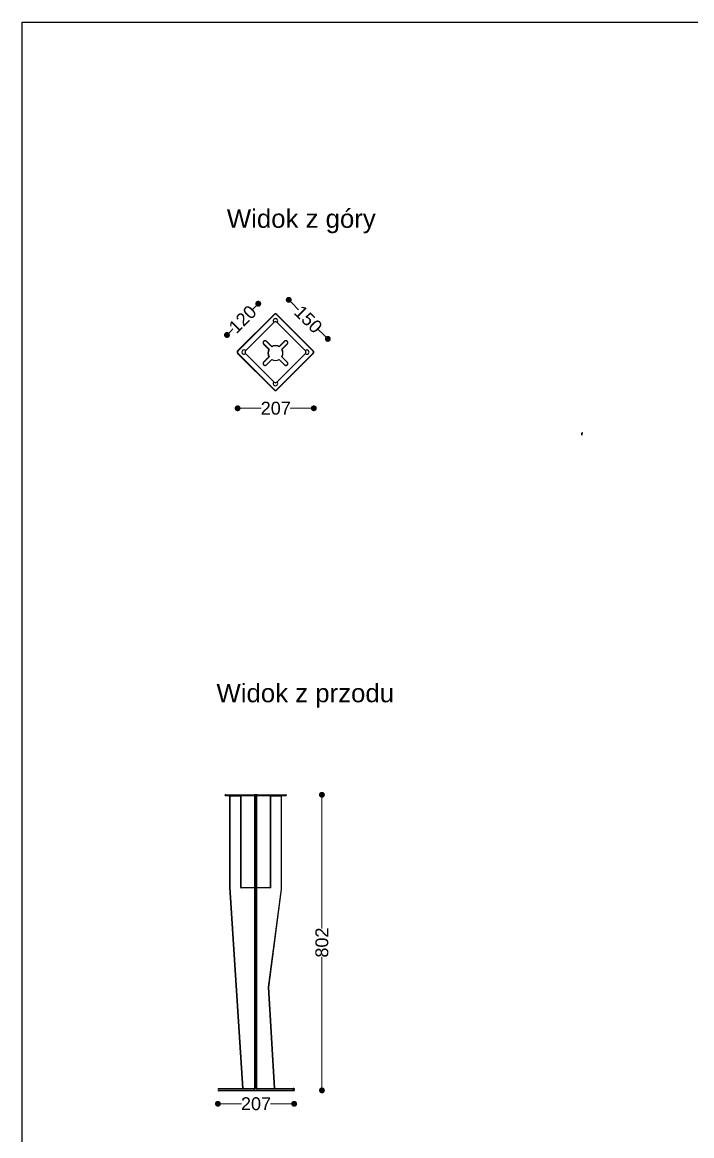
# Model space of a CAD drawing. Header units: millimetres. Extents: x 10366 to 13995, y 24552 to 29685.
# Drawn here: x 10366 to 12181, y 26664 to 29685 of the extents above; entities that cross this region are included whole.
import ezdxf

# ---------------------------------------------------------------- set-up
doc = ezdxf.new("R2010")
doc.units = ezdxf.units.MM
doc.header["$LTSCALE"] = 3
doc.layers.add('Default', color=7, linetype='Continuous')
doc.styles.get("Standard").update_dxf_attribs({"font": 'arial.ttf'})
doc.dimstyles.new('MATEUSZ', dxfattribs={"dimtxt": 35, "dimasz": 16, "dimexe": 0.18, "dimexo": 0.0625, "dimgap": 0.09, "dimtad": 0, "dimdec": 0, "dimdsep": 46, "dimtxsty": 'Standard', "dimblk": 'DOT', "dimcen": 0.09, "dimse1": 1, "dimse2": 1, "dimadec": 0, "dimazin": 0, "dimtfac": 1, "dimtdec": 0, "dimtofl": 0, "dimtmove": 0, "dimatfit": 3, "dimfxl": 1, "dimtolj": 1, "dimtzin": 0, "dimlwd": 9, "dimlwe": 9, "dimarcsym": 0})

# ---------------------------------------------------------------- blocks, each defined once
blk = doc.blocks.new('_Dot')
at = {"color": 0, "linetype": 'ByBlock', "lineweight": -2}
blk.add_line((-0.5, 0), (-1, 0), dxfattribs=at)
at = {"color": 0, "linetype": 'ByBlock', "const_width": 0.5}
blk.add_lwpolyline([(-0.25, 0, 1), (0.25, 0, 1)], format="xyb", close=True, dxfattribs=at)
blk = doc.blocks.new('*D37')
at = {"color": 0, "lineweight": 9, "transparency": 16777216}
for p, q in [((10965.9, 28637.3), (11014.1, 28637.3)), ((11140.4, 28637.3), (11092.2, 28637.3))]:
    blk.add_line(p, q, dxfattribs=at)
at = {"layer": 'Defpoints', "color": 0, "transparency": 16777216}
for p in [(10949.9, 28786.1), (11156.4, 28789.3), (11156.4, 28637.3)]:
    blk.add_point(p, dxfattribs=at)
at = {"color": 0, "lineweight": 9, "transparency": 16777216, "xscale": 16, "yscale": 16, "zscale": 16, "rotation": 180}
blk.add_blockref('_Dot', (10949.9, 28637.3), dxfattribs=at)
at = {"color": 0, "lineweight": 9, "transparency": 16777216, "xscale": 16, "yscale": 16, "zscale": 16}
blk.add_blockref('_Dot', (11156.4, 28637.3), dxfattribs=at)
at = {"color": 0, "transparency": 16777216, "insert": (11053.2, 28637.3), "char_height": 35, "attachment_point": 5}
blk.add_mtext('\\A1;207', dxfattribs=at)
blk = doc.blocks.new('*D38')
at = {"color": 0, "lineweight": 9, "transparency": 16777216}
for p, q in [((11099.7, 28920.3), (11115.2, 28904.8)), ((11183.1, 28836.9), (11167.6, 28852.4))]:
    blk.add_line(p, q, dxfattribs=at)
at = {"layer": 'Defpoints', "color": 0, "transparency": 16777216}
for p in [(11048.9, 28892.1), (11194.4, 28825.5), (11155, 28786.1)]:
    blk.add_point(p, dxfattribs=at)
at = {"color": 0, "lineweight": 9, "transparency": 16777216, "xscale": 16, "yscale": 16, "zscale": 16}
for p, rotation in [((11088.4, 28931.6), 134.9999999999976), ((11194.4, 28825.5), 314.9999999999976)]:
    blk.add_blockref('_Dot', p, dxfattribs=dict(at, rotation=rotation))
at = {"color": 0, "transparency": 16777216, "insert": (11141.4, 28878.6), "char_height": 35, "attachment_point": 5, "rotation": 315}
blk.add_mtext('\\A1;150', dxfattribs=at)
blk = doc.blocks.new('*D39')
at = {"color": 0, "lineweight": 9, "transparency": 16777216}
for p, q in [((10994.5, 28909.8), (10989.6, 28904.8)), ((10932.3, 28847.5), (10937.2, 28852.5))]:
    blk.add_line(p, q, dxfattribs=at)
at = {"layer": 'Defpoints', "color": 0, "transparency": 16777216}
for p in [(11056, 28870.9), (10921, 28836.2), (10971.1, 28786.1)]:
    blk.add_point(p, dxfattribs=at)
at = {"color": 0, "lineweight": 9, "transparency": 16777216, "xscale": 16, "yscale": 16, "zscale": 16}
for p, rotation in [((11005.8, 28921.1), 44.99999999999881), ((10921, 28836.2), 224.9999999999988)]:
    blk.add_blockref('_Dot', p, dxfattribs=dict(at, rotation=rotation))
at = {"color": 0, "transparency": 16777216, "insert": (10963.4, 28878.7), "char_height": 35, "attachment_point": 5, "rotation": 45}
blk.add_mtext('\\A1;120', dxfattribs=at)
blk = doc.blocks.new('*D40')
at = {"color": 0, "lineweight": 9, "transparency": 16777216}
for p, q in [((11178.3, 27572.7), (11178.3, 27226.3)), ((11178.3, 26802.7), (11178.3, 27149.1))]:
    blk.add_line(p, q, dxfattribs=at)
at = {"layer": 'Defpoints', "color": 0, "transparency": 16777216}
for p in [(11081.6, 27588.7), (11103, 26786.7), (11178.3, 26786.7)]:
    blk.add_point(p, dxfattribs=at)
at = {"color": 0, "lineweight": 9, "transparency": 16777216, "xscale": 16, "yscale": 16, "zscale": 16}
for p, rotation in [((11178.3, 27588.7), 90), ((11178.3, 26786.7), 270)]:
    blk.add_blockref('_Dot', p, dxfattribs=dict(at, rotation=rotation))
at = {"color": 0, "transparency": 16777216, "insert": (11178.3, 27187.7), "char_height": 35, "attachment_point": 5, "rotation": 90}
blk.add_mtext('\\A1;802', dxfattribs=at)
blk = doc.blocks.new('*D41')
at = {"color": 0, "lineweight": 9, "transparency": 16777216}
for p, q in [((10912.5, 26750.3), (10960.7, 26750.3)), ((11087, 26750.3), (11038.8, 26750.3))]:
    blk.add_line(p, q, dxfattribs=at)
at = {"layer": 'Defpoints', "color": 0, "transparency": 16777216}
for p in [(10896.5, 26786.7), (11103, 26786.7), (11103, 26750.3)]:
    blk.add_point(p, dxfattribs=at)
at = {"color": 0, "lineweight": 9, "transparency": 16777216, "xscale": 16, "yscale": 16, "zscale": 16, "rotation": 180}
blk.add_blockref('_Dot', (10896.5, 26750.3), dxfattribs=at)
at = {"color": 0, "lineweight": 9, "transparency": 16777216, "xscale": 16, "yscale": 16, "zscale": 16}
blk.add_blockref('_Dot', (11103, 26750.3), dxfattribs=at)
at = {"color": 0, "transparency": 16777216, "insert": (10999.7, 26750.3), "char_height": 35, "attachment_point": 5}
blk.add_mtext('\\A1;207', dxfattribs=at)

msp = doc.modelspace()

# ---------------------------------------------------------------- linework, layer by layer
msp.add_lwpolyline([(10366.2, 24552.5), (10366.2, 29684.6), (13995, 29684.6), (13995, 24552.5)], close=True)
at = {"layer": 'Default'}
for p, q in [((10949.9, 28793.2), (11048.9, 28892.1)), ((10950.6, 28792.4), (11049.6, 28891.4)), ((11055.3, 28891.4), (11154.3, 28792.4)), ((11056, 28892.1), (11155, 28793.2)), ((10971.1, 28793.2), (11048.9, 28870.9)), ((10971.3, 28792.9), (11049.1, 28870.7)), ((11055.8, 28870.7), (11133.5, 28792.9)), ((11056, 28870.9), (11133.8, 28793.2)), ((11020.4, 28811.7), (11034.8, 28797.2)), ((11020.6, 28811.9), (11035.2, 28797.3)), ((11027.7, 28818.9), (11042.3, 28804.3)), ((11027.9, 28819.2), (11042.3, 28804.7)), ((11077, 28819.2), (11062.5, 28804.7)), ((11077.2, 28818.9), (11062.6, 28804.4)), ((11084.3, 28811.9), (11069.7, 28797.3)), ((11084.5, 28811.7), (11070, 28797.2)), ((10949.9, 28786.1), (11048.9, 28687.1)), ((10950.6, 28786.8), (11049.6, 28687.8)), ((10971.1, 28786.1), (11048.9, 28708.3)), ((10971.3, 28786.3), (11049.1, 28708.5)), ((11034.8, 28777), (11020.4, 28762.6)), ((11035.2, 28777), (11020.6, 28762.4)), ((11042.3, 28769.9), (11027.7, 28755.3)), ((11042.3, 28769.5), (11027.9, 28755.1)), ((11055.3, 28687.8), (11154.3, 28786.8)), ((11055.8, 28708.5), (11133.5, 28786.3)), ((11056, 28687.1), (11155, 28786.1)), ((11056, 28708.3), (11133.8, 28786.1)), ((11062.5, 28769.5), (11077, 28755.1)), ((11062.6, 28769.9), (11077.2, 28755.3)), ((11069.7, 28777), (11084.3, 28762.4)), ((11070, 28777), (11084.5, 28762.6)), ((11882.6, 28565.4), (11882.6, 28569.4)), ((11884.1, 28565.4), (11884.1, 28569.4)), ((10916.2, 27587), (10916.2, 27588.4)), ((10917.7, 27587), (10917.7, 27588.4)), ((10917.7, 27588.4), (10995.4, 27588.4)), ((10917.7, 27587), (10995.4, 27587)), ((10917.9, 27588.7), (10995.7, 27588.7)), ((10917.9, 27586.7), (10995.7, 27586.7)), ((10929, 27336.7), (10929, 27586.2)), ((10929.5, 27336.7), (10929.5, 27586.2)), ((10929.5, 27586.2), (10958.5, 27586.2)), ((10958.5, 27337.2), (10958.5, 27586.2)), ((10959, 27336.7), (10959, 27586.7)), ((10959, 27336.7), (10959, 27586.7)), ((10995.4, 27587), (10995.4, 27588.4)), ((10996.5, 27336.7), (10996.5, 27586.2)), ((10997, 27336.7), (10997, 27586.2)), ((10997, 27586.2), (11001, 27586.2)), ((11001, 27336.7), (11001, 27586.2)), ((11001.5, 27336.7), (11001.5, 27586.2)), ((11002.3, 27588.7), (11080.1, 27588.7)), ((11002.3, 27586.7), (11080.1, 27586.7)), ((11002.5, 27587), (11002.5, 27588.4)), ((11002.5, 27588.4), (11080.3, 27588.4)), ((11002.5, 27587), (11080.3, 27587)), ((11039, 27336.7), (11039, 27586.7)), ((11039, 27336.7), (11039, 27586.7)), ((11039.5, 27337.2), (11039.5, 27586.2)), ((11039.5, 27586.2), (11068.5, 27586.2)), ((11068.5, 27333), (11068.5, 27586.2)), ((11069, 27333), (11069, 27586.2)), ((11080.3, 27587), (11080.3, 27588.4)), ((11081.8, 27588.4), (11081.8, 27587)), ((10964, 26791.7), (10929, 27336.7)), ((10964.5, 26791.7), (10929.5, 27336.7)), ((10959, 27336.7), (10997, 27336.7)), ((10959, 27336.7), (10997, 27336.7)), ((10996.5, 27336.2), (10959.5, 27336.2)), ((10996.5, 26791.7), (10996.5, 27336.7)), ((10997, 27336.7), (11001, 27336.7)), ((10997, 26791.7), (10997, 27336.7)), ((11001, 26791.7), (11001, 27336.7)), ((11038.5, 27336.2), (11001, 27336.2)), ((11001.3, 27336.7), (11039, 27336.7)), ((11001.4, 27336.7), (11039, 27336.7)), ((11001.5, 26791.7), (11001.5, 27336.7)), ((11033.5, 27066.8), (11068.5, 27333)), ((11034, 27066.7), (11069, 27332.9)), ((11050.2, 26791.7), (11033.5, 27066.6)), ((11050.7, 26791.7), (11034, 27066.6)), ((10896.5, 26790.7), (10995.4, 26790.7)), ((10896.5, 26786.7), (10995.4, 26786.7)), ((10897.2, 26791.7), (10996.2, 26791.7)), ((10995.4, 26786.7), (10995.4, 26790.7)), ((11001.8, 26791.7), (11100.8, 26791.7)), ((11002.5, 26786.7), (11002.5, 26790.7)), ((11002.5, 26790.7), (11101.5, 26790.7)), ((11002.5, 26786.7), (11101.5, 26786.7)), ((11101.5, 26786.7), (11101.5, 26790.7)), ((11103, 26790.7), (11103, 26786.7))]:
    msp.add_line(p, q, dxfattribs=at)
for points in [[(11048.9, 28892.1, 0), (11048.9, 28892.1, 0), (11048.9, 28892.1, 0), (11048.9, 28892.1, 0), (11048.9, 28892.1, 0), (11048.9, 28892.1, 0), (11048.9, 28892.1, 0), (11048.9, 28892.1, 0), (11048.9, 28892.1, 0), (11048.9, 28892.1, 0), (11048.9, 28892.1, 0), (11048.9, 28892.1, 0), (11048.9, 28892.1, 0), (11048.9, 28892.1, 0), (11048.9, 28892.1, 0), (11048.9, 28892.1, 0), (11049, 28892.1, 0), (11049.6, 28891.4, 0)], [(11056, 28892.1, 0), (11056, 28892.1, 0), (11056, 28892.1, 0), (11056, 28892.1, 0), (11056, 28892.1, 0), (11056, 28892.1, 0), (11056, 28892.1, 0), (11056, 28892.1, 0), (11056, 28892.1, 0), (11056, 28892.1, 0), (11056, 28892.1, 0), (11056, 28892.1, 0), (11056, 28892.1, 0), (11056, 28892.1, 0), (11056, 28892.1, 0), (11056, 28892.1, 0), (11055.9, 28892.1, 0), (11055.3, 28891.4, 0)], [(11048.9, 28870.9, 0), (11048.9, 28870.9, 0), (11048.9, 28870.9, 0), (11048.9, 28870.9, 0), (11048.9, 28870.9, 0), (11048.9, 28870.9, 0), (11048.9, 28870.9, 0), (11048.9, 28870.9, 0), (11048.9, 28870.9, 0), (11048.9, 28870.9, 0), (11048.9, 28870.9, 0), (11048.9, 28870.9, 0), (11048.9, 28870.9, 0), (11048.9, 28870.9, 0), (11048.9, 28870.9, 0), (11048.9, 28870.9, 0), (11048.9, 28870.9, 0), (11049.1, 28870.7, 0)], [(11056, 28870.9, 0), (11056, 28870.9, 0), (11056, 28870.9, 0), (11056, 28870.9, 0), (11056, 28870.9, 0), (11056, 28870.9, 0), (11056, 28870.9, 0), (11056, 28870.9, 0), (11056, 28870.9, 0), (11056, 28870.9, 0), (11056, 28870.9, 0), (11056, 28870.9, 0), (11056, 28870.9, 0), (11056, 28870.9, 0), (11056, 28870.9, 0), (11056, 28870.9, 0), (11056, 28870.9, 0), (11055.8, 28870.7, 0)], [(11027.9, 28819.2, 0), (11027.5, 28819.5, 0), (11027.1, 28819.8, 0), (11026.6, 28820.1, 0), (11026.2, 28820.3, 0), (11025.7, 28820.5, 0), (11025.2, 28820.6, 0), (11024.7, 28820.7, 0), (11024.1, 28820.7, 0), (11023.6, 28820.7, 0), (11023.1, 28820.6, 0), (11022.6, 28820.5, 0), (11022.1, 28820.3, 0), (11021.7, 28820.1, 0), (11021.2, 28819.8, 0), (11020.8, 28819.5, 0), (11020.4, 28819.2, 0)], [(11027.7, 28818.9, 0), (11027.3, 28819.3, 0), (11026.9, 28819.6, 0), (11026.5, 28819.8, 0), (11026.1, 28820, 0), (11025.6, 28820.2, 0), (11025.1, 28820.3, 0), (11024.6, 28820.4, 0), (11024.1, 28820.4, 0), (11023.7, 28820.4, 0), (11023.2, 28820.3, 0), (11022.7, 28820.2, 0), (11022.2, 28820, 0), (11021.8, 28819.8, 0), (11021.4, 28819.6, 0), (11021, 28819.3, 0), (11020.6, 28818.9, 0)], [(11084.5, 28819.2, 0), (11084.1, 28819.5, 0), (11083.7, 28819.8, 0), (11083.2, 28820.1, 0), (11082.7, 28820.3, 0), (11082.3, 28820.5, 0), (11081.8, 28820.6, 0), (11081.2, 28820.7, 0), (11080.7, 28820.7, 0), (11080.2, 28820.7, 0), (11079.7, 28820.6, 0), (11079.2, 28820.5, 0), (11078.7, 28820.3, 0), (11078.2, 28820.1, 0), (11077.8, 28819.8, 0), (11077.4, 28819.5, 0), (11077, 28819.2, 0)], [(11084.3, 28818.9, 0), (11083.9, 28819.3, 0), (11083.5, 28819.6, 0), (11083.1, 28819.8, 0), (11082.6, 28820, 0), (11082.2, 28820.2, 0), (11081.7, 28820.3, 0), (11081.2, 28820.4, 0), (11080.7, 28820.4, 0), (11080.2, 28820.4, 0), (11079.7, 28820.3, 0), (11079.3, 28820.2, 0), (11078.8, 28820, 0), (11078.4, 28819.8, 0), (11077.9, 28819.6, 0), (11077.5, 28819.3, 0), (11077.2, 28818.9, 0)], [(10949.9, 28793.2, 0), (10949.9, 28793.2, 0), (10949.9, 28793.2, 0), (10949.9, 28793.2, 0), (10949.9, 28793.2, 0), (10949.9, 28793.2, 0), (10949.9, 28793.2, 0), (10949.9, 28793.2, 0), (10949.9, 28793.2, 0), (10949.9, 28793.2, 0), (10949.9, 28793.2, 0), (10949.9, 28793.2, 0), (10949.9, 28793.2, 0), (10949.9, 28793.2, 0), (10949.9, 28793.1, 0), (10949.9, 28793.1, 0), (10950, 28793.1, 0), (10950.6, 28792.4, 0)], [(10971.1, 28793.2, 0), (10971.1, 28793.2, 0), (10971.1, 28793.2, 0), (10971.1, 28793.2, 0), (10971.1, 28793.2, 0), (10971.1, 28793.2, 0), (10971.1, 28793.2, 0), (10971.1, 28793.2, 0), (10971.1, 28793.2, 0), (10971.1, 28793.2, 0), (10971.1, 28793.2, 0), (10971.1, 28793.2, 0), (10971.1, 28793.2, 0), (10971.1, 28793.2, 0), (10971.1, 28793.2, 0), (10971.1, 28793.1, 0), (10971.2, 28793.1, 0), (10971.3, 28792.9, 0)], [(11020.4, 28819.2, 0), (11020.1, 28818.8, 0), (11019.7, 28818.3, 0), (11019.5, 28817.9, 0), (11019.3, 28817.4, 0), (11019.1, 28816.9, 0), (11019, 28816.4, 0), (11018.9, 28815.9, 0), (11018.8, 28815.4, 0), (11018.9, 28814.9, 0), (11019, 28814.4, 0), (11019.1, 28813.9, 0), (11019.3, 28813.4, 0), (11019.5, 28812.9, 0), (11019.7, 28812.5, 0), (11020.1, 28812, 0), (11020.4, 28811.7, 0)], [(11020.6, 28818.9, 0), (11020.3, 28818.6, 0), (11020, 28818.2, 0), (11019.7, 28817.8, 0), (11019.5, 28817.3, 0), (11019.4, 28816.9, 0), (11019.2, 28816.4, 0), (11019.2, 28815.9, 0), (11019.1, 28815.4, 0), (11019.2, 28814.9, 0), (11019.2, 28814.4, 0), (11019.4, 28814, 0), (11019.5, 28813.5, 0), (11019.7, 28813, 0), (11020, 28812.6, 0), (11020.3, 28812.2, 0), (11020.6, 28811.9, 0)], [(11020.6, 28818.9, 0), (11020.6, 28818.9, 0), (11020.6, 28818.9, 0), (11020.6, 28818.9, 0), (11020.6, 28818.9, 0), (11020.6, 28818.9, 0), (11020.6, 28818.9, 0), (11020.6, 28818.9, 0), (11020.6, 28818.9, 0), (11020.6, 28818.9, 0), (11020.6, 28818.9, 0), (11020.6, 28818.9, 0), (11020.6, 28818.9, 0), (11020.6, 28818.9, 0), (11020.6, 28818.9, 0), (11020.6, 28819, 0), (11020.4, 28819.2, 0)], [(11020.6, 28811.9, 0), (11020.6, 28811.9, 0), (11020.6, 28811.9, 0), (11020.6, 28811.9, 0), (11020.6, 28811.9, 0), (11020.6, 28811.9, 0), (11020.6, 28811.9, 0), (11020.6, 28811.9, 0), (11020.6, 28811.9, 0), (11020.6, 28811.9, 0), (11020.6, 28811.9, 0), (11020.6, 28811.9, 0), (11020.6, 28811.9, 0), (11020.6, 28811.9, 0), (11020.6, 28811.9, 0), (11020.6, 28811.9, 0), (11020.6, 28811.8, 0), (11020.4, 28811.7, 0)], [(11027.7, 28818.9, 0), (11027.7, 28818.9, 0), (11027.7, 28818.9, 0), (11027.7, 28818.9, 0), (11027.7, 28818.9, 0), (11027.7, 28818.9, 0), (11027.7, 28818.9, 0), (11027.7, 28818.9, 0), (11027.7, 28818.9, 0), (11027.7, 28818.9, 0), (11027.7, 28818.9, 0), (11027.7, 28818.9, 0), (11027.7, 28818.9, 0), (11027.7, 28818.9, 0), (11027.7, 28818.9, 0), (11027.7, 28819, 0), (11027.9, 28819.2, 0)], [(11035.2, 28797.3, 0), (11035.2, 28797.3, 0), (11035.2, 28797.3, 0), (11035.2, 28797.3, 0), (11035.2, 28797.3, 0), (11035.2, 28797.3, 0), (11035.2, 28797.3, 0), (11035.2, 28797.3, 0), (11035.2, 28797.3, 0), (11035.2, 28797.3, 0), (11035.2, 28797.3, 0), (11035.2, 28797.3, 0), (11035.2, 28797.3, 0), (11035.2, 28797.3, 0), (11034.8, 28797.2, 0)], [(11042.3, 28804.3, 0), (11042.3, 28804.3, 0), (11042.3, 28804.3, 0), (11042.3, 28804.3, 0), (11042.3, 28804.3, 0), (11042.3, 28804.3, 0), (11042.3, 28804.3, 0), (11042.3, 28804.3, 0), (11042.3, 28804.3, 0), (11042.3, 28804.3, 0), (11042.3, 28804.3, 0), (11042.3, 28804.3, 0), (11042.3, 28804.3, 0), (11042.3, 28804.4, 0), (11042.3, 28804.5, 0), (11042.3, 28804.7, 0)], [(11062.6, 28804.4, 0), (11062.6, 28804.4, 0), (11062.6, 28804.4, 0), (11062.6, 28804.4, 0), (11062.6, 28804.4, 0), (11062.6, 28804.4, 0), (11062.6, 28804.4, 0), (11062.6, 28804.4, 0), (11062.6, 28804.4, 0), (11062.6, 28804.4, 0), (11062.6, 28804.4, 0), (11062.6, 28804.4, 0), (11062.6, 28804.4, 0), (11062.6, 28804.5, 0), (11062.5, 28804.7, 0)], [(11069.7, 28797.3, 0), (11069.7, 28797.3, 0), (11069.7, 28797.3, 0), (11069.7, 28797.3, 0), (11069.7, 28797.3, 0), (11069.7, 28797.3, 0), (11069.7, 28797.3, 0), (11069.7, 28797.3, 0), (11069.7, 28797.3, 0), (11069.7, 28797.3, 0), (11069.7, 28797.3, 0), (11069.7, 28797.3, 0), (11069.7, 28797.3, 0), (11069.7, 28797.3, 0), (11070, 28797.2, 0)], [(11077.2, 28818.9, 0), (11077.2, 28818.9, 0), (11077.2, 28818.9, 0), (11077.2, 28818.9, 0), (11077.2, 28818.9, 0), (11077.2, 28818.9, 0), (11077.2, 28818.9, 0), (11077.2, 28818.9, 0), (11077.2, 28818.9, 0), (11077.2, 28818.9, 0), (11077.2, 28818.9, 0), (11077.2, 28818.9, 0), (11077.2, 28818.9, 0), (11077.2, 28818.9, 0), (11077.2, 28818.9, 0), (11077.2, 28818.9, 0), (11077.2, 28819, 0), (11077, 28819.2, 0)], [(11084.3, 28818.9, 0), (11084.3, 28818.9, 0), (11084.3, 28818.9, 0), (11084.3, 28818.9, 0), (11084.3, 28818.9, 0), (11084.3, 28818.9, 0), (11084.3, 28818.9, 0), (11084.3, 28818.9, 0), (11084.3, 28818.9, 0), (11084.3, 28818.9, 0), (11084.3, 28818.9, 0), (11084.3, 28818.9, 0), (11084.3, 28818.9, 0), (11084.3, 28818.9, 0), (11084.3, 28818.9, 0), (11084.3, 28819, 0), (11084.5, 28819.2, 0)], [(11084.3, 28811.9, 0), (11084.6, 28812.2, 0), (11084.9, 28812.6, 0), (11085.1, 28813, 0), (11085.3, 28813.5, 0), (11085.5, 28814, 0), (11085.6, 28814.4, 0), (11085.7, 28814.9, 0), (11085.7, 28815.4, 0), (11085.7, 28815.9, 0), (11085.6, 28816.4, 0), (11085.5, 28816.9, 0), (11085.3, 28817.3, 0), (11085.1, 28817.8, 0), (11084.9, 28818.2, 0), (11084.6, 28818.6, 0), (11084.3, 28818.9, 0)], [(11084.3, 28811.9, 0), (11084.3, 28811.9, 0), (11084.3, 28811.9, 0), (11084.3, 28811.9, 0), (11084.3, 28811.9, 0), (11084.3, 28811.9, 0), (11084.3, 28811.9, 0), (11084.3, 28811.9, 0), (11084.3, 28811.9, 0), (11084.3, 28811.9, 0), (11084.3, 28811.9, 0), (11084.3, 28811.9, 0), (11084.3, 28811.9, 0), (11084.3, 28811.9, 0), (11084.3, 28811.9, 0), (11084.3, 28811.8, 0), (11084.5, 28811.7, 0)], [(11084.5, 28811.7, 0), (11084.8, 28812, 0), (11085.1, 28812.5, 0), (11085.4, 28812.9, 0), (11085.6, 28813.4, 0), (11085.8, 28813.9, 0), (11085.9, 28814.4, 0), (11086, 28814.9, 0), (11086, 28815.4, 0), (11086, 28815.9, 0), (11085.9, 28816.4, 0), (11085.8, 28816.9, 0), (11085.6, 28817.4, 0), (11085.4, 28817.9, 0), (11085.1, 28818.3, 0), (11084.8, 28818.8, 0), (11084.5, 28819.2, 0)], [(11133.8, 28793.2, 0), (11133.8, 28793.2, 0), (11133.8, 28793.2, 0), (11133.8, 28793.2, 0), (11133.8, 28793.2, 0), (11133.8, 28793.2, 0), (11133.8, 28793.2, 0), (11133.8, 28793.2, 0), (11133.8, 28793.2, 0), (11133.8, 28793.2, 0), (11133.8, 28793.2, 0), (11133.8, 28793.2, 0), (11133.8, 28793.2, 0), (11133.8, 28793.2, 0), (11133.8, 28793.2, 0), (11133.8, 28793.1, 0), (11133.7, 28793.1, 0), (11133.5, 28792.9, 0)], [(11155, 28793.2, 0), (11155, 28793.2, 0), (11155, 28793.2, 0), (11155, 28793.2, 0), (11155, 28793.2, 0), (11155, 28793.2, 0), (11155, 28793.2, 0), (11155, 28793.2, 0), (11155, 28793.2, 0), (11155, 28793.2, 0), (11155, 28793.2, 0), (11155, 28793.2, 0), (11155, 28793.2, 0), (11155, 28793.2, 0), (11155, 28793.1, 0), (11155, 28793.1, 0), (11154.9, 28793.1, 0), (11154.3, 28792.4, 0)], [(10949.9, 28786.1, 0), (10949.9, 28786.1, 0), (10949.9, 28786.1, 0), (10949.9, 28786.1, 0), (10949.9, 28786.1, 0), (10949.9, 28786.1, 0), (10949.9, 28786.1, 0), (10949.9, 28786.1, 0), (10949.9, 28786.1, 0), (10949.9, 28786.1, 0), (10949.9, 28786.1, 0), (10949.9, 28786.1, 0), (10949.9, 28786.1, 0), (10949.9, 28786.1, 0), (10949.9, 28786.1, 0), (10949.9, 28786.1, 0), (10950, 28786.2, 0), (10950.6, 28786.8, 0)], [(10971.1, 28786.1, 0), (10971.1, 28786.1, 0), (10971.1, 28786.1, 0), (10971.1, 28786.1, 0), (10971.1, 28786.1, 0), (10971.1, 28786.1, 0), (10971.1, 28786.1, 0), (10971.1, 28786.1, 0), (10971.1, 28786.1, 0), (10971.1, 28786.1, 0), (10971.1, 28786.1, 0), (10971.1, 28786.1, 0), (10971.1, 28786.1, 0), (10971.1, 28786.1, 0), (10971.1, 28786.1, 0), (10971.1, 28786.1, 0), (10971.2, 28786.1, 0), (10971.3, 28786.3, 0)], [(11020.4, 28762.6, 0), (11020.1, 28762.2, 0), (11019.7, 28761.8, 0), (11019.5, 28761.3, 0), (11019.3, 28760.9, 0), (11019.1, 28760.4, 0), (11019, 28759.9, 0), (11018.9, 28759.4, 0), (11018.8, 28758.8, 0), (11018.9, 28758.3, 0), (11019, 28757.8, 0), (11019.1, 28757.3, 0), (11019.3, 28756.8, 0), (11019.5, 28756.3, 0), (11019.7, 28755.9, 0), (11020.1, 28755.5, 0), (11020.4, 28755.1, 0)], [(11020.6, 28762.4, 0), (11020.3, 28762, 0), (11020, 28761.6, 0), (11019.7, 28761.2, 0), (11019.5, 28760.7, 0), (11019.4, 28760.3, 0), (11019.2, 28759.8, 0), (11019.2, 28759.3, 0), (11019.1, 28758.8, 0), (11019.2, 28758.3, 0), (11019.2, 28757.9, 0), (11019.4, 28757.4, 0), (11019.5, 28756.9, 0), (11019.7, 28756.5, 0), (11020, 28756.1, 0), (11020.3, 28755.7, 0), (11020.6, 28755.3, 0)], [(11020.6, 28762.4, 0), (11020.6, 28762.4, 0), (11020.6, 28762.4, 0), (11020.6, 28762.4, 0), (11020.6, 28762.4, 0), (11020.6, 28762.4, 0), (11020.6, 28762.4, 0), (11020.6, 28762.4, 0), (11020.6, 28762.4, 0), (11020.6, 28762.4, 0), (11020.6, 28762.4, 0), (11020.6, 28762.4, 0), (11020.6, 28762.4, 0), (11020.6, 28762.4, 0), (11020.6, 28762.4, 0), (11020.6, 28762.4, 0), (11020.6, 28762.4, 0), (11020.4, 28762.6, 0)], [(11035.2, 28777, 0), (11035.2, 28777, 0), (11035.2, 28777, 0), (11035.2, 28777, 0), (11035.2, 28777, 0), (11035.2, 28777, 0), (11035.2, 28777, 0), (11035.2, 28777, 0), (11035.2, 28777, 0), (11035.2, 28777, 0), (11035.2, 28777, 0), (11035.2, 28777, 0), (11035.2, 28777, 0), (11035.1, 28777, 0), (11034.8, 28777, 0)], [(11042.3, 28769.9, 0), (11042.3, 28769.9, 0), (11042.3, 28769.9, 0), (11042.3, 28769.9, 0), (11042.3, 28769.9, 0), (11042.3, 28769.9, 0), (11042.3, 28769.9, 0), (11042.3, 28769.9, 0), (11042.3, 28769.9, 0), (11042.3, 28769.9, 0), (11042.3, 28769.9, 0), (11042.3, 28769.9, 0), (11042.3, 28769.9, 0), (11042.3, 28769.8, 0), (11042.3, 28769.5, 0)], [(11062.6, 28769.9, 0), (11062.6, 28769.9, 0), (11062.6, 28769.9, 0), (11062.6, 28769.9, 0), (11062.6, 28769.9, 0), (11062.6, 28769.9, 0), (11062.6, 28769.9, 0), (11062.6, 28769.9, 0), (11062.6, 28769.9, 0), (11062.6, 28769.9, 0), (11062.6, 28769.9, 0), (11062.6, 28769.9, 0), (11062.6, 28769.9, 0), (11062.6, 28769.8, 0), (11062.5, 28769.5, 0)], [(11069.7, 28777, 0), (11069.7, 28777, 0), (11069.7, 28777, 0), (11069.7, 28777, 0), (11069.7, 28777, 0), (11069.7, 28777, 0), (11069.7, 28777, 0), (11069.7, 28777, 0), (11069.7, 28777, 0), (11069.7, 28777, 0), (11069.7, 28777, 0), (11069.7, 28777, 0), (11069.7, 28777, 0), (11069.7, 28777, 0), (11070, 28777, 0)], [(11072.4, 28787.1, 0), (11072.4, 28787.1, 0), (11072.4, 28787.1, 0), (11072.4, 28787.1, 0), (11072.4, 28787.1, 0), (11072.4, 28787.1, 0), (11072.4, 28787.1, 0), (11072.4, 28787.1, 0), (11072.4, 28787.1, 0), (11072.4, 28787.1, 0), (11072.4, 28787.1, 0), (11072.4, 28787.1, 0), (11072.4, 28787.1, 0), (11072.4, 28787.1, 0), (11072.5, 28787.1, 0), (11072.5, 28787.1, 0), (11072.7, 28787.1, 0)], [(11084.3, 28762.4, 0), (11084.3, 28762.4, 0), (11084.3, 28762.4, 0), (11084.3, 28762.4, 0), (11084.3, 28762.4, 0), (11084.3, 28762.4, 0), (11084.3, 28762.4, 0), (11084.3, 28762.4, 0), (11084.3, 28762.4, 0), (11084.3, 28762.4, 0), (11084.3, 28762.4, 0), (11084.3, 28762.4, 0), (11084.3, 28762.4, 0), (11084.3, 28762.4, 0), (11084.3, 28762.4, 0), (11084.3, 28762.4, 0), (11084.5, 28762.6, 0)], [(11084.3, 28755.3, 0), (11084.6, 28755.7, 0), (11084.9, 28756.1, 0), (11085.1, 28756.5, 0), (11085.3, 28756.9, 0), (11085.5, 28757.4, 0), (11085.6, 28757.9, 0), (11085.7, 28758.3, 0), (11085.7, 28758.8, 0), (11085.7, 28759.3, 0), (11085.6, 28759.8, 0), (11085.5, 28760.3, 0), (11085.3, 28760.7, 0), (11085.1, 28761.2, 0), (11084.9, 28761.6, 0), (11084.6, 28762, 0), (11084.3, 28762.4, 0)], [(11084.5, 28755.1, 0), (11084.8, 28755.5, 0), (11085.1, 28755.9, 0), (11085.4, 28756.3, 0), (11085.6, 28756.8, 0), (11085.8, 28757.3, 0), (11085.9, 28757.8, 0), (11086, 28758.3, 0), (11086, 28758.8, 0), (11086, 28759.4, 0), (11085.9, 28759.9, 0), (11085.8, 28760.4, 0), (11085.6, 28760.9, 0), (11085.4, 28761.3, 0), (11085.1, 28761.8, 0), (11084.8, 28762.2, 0), (11084.5, 28762.6, 0)], [(11133.8, 28786.1, 0), (11133.8, 28786.1, 0), (11133.8, 28786.1, 0), (11133.8, 28786.1, 0), (11133.8, 28786.1, 0), (11133.8, 28786.1, 0), (11133.8, 28786.1, 0), (11133.8, 28786.1, 0), (11133.8, 28786.1, 0), (11133.8, 28786.1, 0), (11133.8, 28786.1, 0), (11133.8, 28786.1, 0), (11133.8, 28786.1, 0), (11133.8, 28786.1, 0), (11133.8, 28786.1, 0), (11133.8, 28786.1, 0), (11133.7, 28786.1, 0), (11133.5, 28786.3, 0)], [(11155, 28786.1, 0), (11155, 28786.1, 0), (11155, 28786.1, 0), (11155, 28786.1, 0), (11155, 28786.1, 0), (11155, 28786.1, 0), (11155, 28786.1, 0), (11155, 28786.1, 0), (11155, 28786.1, 0), (11155, 28786.1, 0), (11155, 28786.1, 0), (11155, 28786.1, 0), (11155, 28786.1, 0), (11155, 28786.1, 0), (11155, 28786.1, 0), (11155, 28786.1, 0), (11154.9, 28786.2, 0), (11154.3, 28786.8, 0)], [(11020.6, 28755.3, 0), (11020.6, 28755.3, 0), (11020.6, 28755.3, 0), (11020.6, 28755.3, 0), (11020.6, 28755.3, 0), (11020.6, 28755.3, 0), (11020.6, 28755.3, 0), (11020.6, 28755.3, 0), (11020.6, 28755.3, 0), (11020.6, 28755.3, 0), (11020.6, 28755.3, 0), (11020.6, 28755.3, 0), (11020.6, 28755.3, 0), (11020.6, 28755.3, 0), (11020.6, 28755.3, 0), (11020.6, 28755.3, 0), (11020.4, 28755.1, 0)], [(11020.4, 28755.1, 0), (11020.8, 28754.7, 0), (11021.2, 28754.4, 0), (11021.7, 28754.2, 0), (11022.1, 28753.9, 0), (11022.6, 28753.8, 0), (11023.1, 28753.6, 0), (11023.6, 28753.6, 0), (11024.1, 28753.5, 0), (11024.7, 28753.6, 0), (11025.2, 28753.6, 0), (11025.7, 28753.8, 0), (11026.2, 28753.9, 0), (11026.6, 28754.2, 0), (11027.1, 28754.4, 0), (11027.5, 28754.7, 0), (11027.9, 28755.1, 0)], [(11020.6, 28755.3, 0), (11021, 28755, 0), (11021.4, 28754.7, 0), (11021.8, 28754.4, 0), (11022.2, 28754.2, 0), (11022.7, 28754, 0), (11023.2, 28753.9, 0), (11023.7, 28753.9, 0), (11024.1, 28753.8, 0), (11024.6, 28753.9, 0), (11025.1, 28753.9, 0), (11025.6, 28754, 0), (11026.1, 28754.2, 0), (11026.5, 28754.4, 0), (11026.9, 28754.7, 0), (11027.3, 28755, 0), (11027.7, 28755.3, 0)], [(11027.7, 28755.3, 0), (11027.7, 28755.3, 0), (11027.7, 28755.3, 0), (11027.7, 28755.3, 0), (11027.7, 28755.3, 0), (11027.7, 28755.3, 0), (11027.7, 28755.3, 0), (11027.7, 28755.3, 0), (11027.7, 28755.3, 0), (11027.7, 28755.3, 0), (11027.7, 28755.3, 0), (11027.7, 28755.3, 0), (11027.7, 28755.3, 0), (11027.7, 28755.3, 0), (11027.7, 28755.3, 0), (11027.7, 28755.3, 0), (11027.9, 28755.1, 0)], [(11077.2, 28755.3, 0), (11077.2, 28755.3, 0), (11077.2, 28755.3, 0), (11077.2, 28755.3, 0), (11077.2, 28755.3, 0), (11077.2, 28755.3, 0), (11077.2, 28755.3, 0), (11077.2, 28755.3, 0), (11077.2, 28755.3, 0), (11077.2, 28755.3, 0), (11077.2, 28755.3, 0), (11077.2, 28755.3, 0), (11077.2, 28755.3, 0), (11077.2, 28755.3, 0), (11077.2, 28755.3, 0), (11077.2, 28755.3, 0), (11077.2, 28755.3, 0), (11077, 28755.1, 0)], [(11077, 28755.1, 0), (11077.4, 28754.7, 0), (11077.8, 28754.4, 0), (11078.2, 28754.2, 0), (11078.7, 28753.9, 0), (11079.2, 28753.8, 0), (11079.7, 28753.6, 0), (11080.2, 28753.6, 0), (11080.7, 28753.5, 0), (11081.2, 28753.6, 0), (11081.8, 28753.6, 0), (11082.3, 28753.8, 0), (11082.7, 28753.9, 0), (11083.2, 28754.2, 0), (11083.7, 28754.4, 0), (11084.1, 28754.7, 0), (11084.5, 28755.1, 0)], [(11077.2, 28755.3, 0), (11077.5, 28755, 0), (11077.9, 28754.7, 0), (11078.4, 28754.4, 0), (11078.8, 28754.2, 0), (11079.3, 28754, 0), (11079.7, 28753.9, 0), (11080.2, 28753.9, 0), (11080.7, 28753.8, 0), (11081.2, 28753.9, 0), (11081.7, 28753.9, 0), (11082.2, 28754, 0), (11082.6, 28754.2, 0), (11083.1, 28754.4, 0), (11083.5, 28754.7, 0), (11083.9, 28755, 0), (11084.3, 28755.3, 0)], [(11084.3, 28755.3, 0), (11084.3, 28755.3, 0), (11084.3, 28755.3, 0), (11084.3, 28755.3, 0), (11084.3, 28755.3, 0), (11084.3, 28755.3, 0), (11084.3, 28755.3, 0), (11084.3, 28755.3, 0), (11084.3, 28755.3, 0), (11084.3, 28755.3, 0), (11084.3, 28755.3, 0), (11084.3, 28755.3, 0), (11084.3, 28755.3, 0), (11084.3, 28755.3, 0), (11084.3, 28755.3, 0), (11084.3, 28755.3, 0), (11084.5, 28755.1, 0)], [(11048.9, 28708.3, 0), (11048.9, 28708.3, 0), (11048.9, 28708.3, 0), (11048.9, 28708.3, 0), (11048.9, 28708.3, 0), (11048.9, 28708.3, 0), (11048.9, 28708.3, 0), (11048.9, 28708.3, 0), (11048.9, 28708.3, 0), (11048.9, 28708.3, 0), (11048.9, 28708.3, 0), (11048.9, 28708.3, 0), (11048.9, 28708.3, 0), (11048.9, 28708.3, 0), (11048.9, 28708.3, 0), (11048.9, 28708.3, 0), (11048.9, 28708.3, 0), (11049.1, 28708.5, 0)], [(11056, 28708.3, 0), (11056, 28708.3, 0), (11056, 28708.3, 0), (11056, 28708.3, 0), (11056, 28708.3, 0), (11056, 28708.3, 0), (11056, 28708.3, 0), (11056, 28708.3, 0), (11056, 28708.3, 0), (11056, 28708.3, 0), (11056, 28708.3, 0), (11056, 28708.3, 0), (11056, 28708.3, 0), (11056, 28708.3, 0), (11056, 28708.3, 0), (11056, 28708.3, 0), (11056, 28708.3, 0), (11055.8, 28708.5, 0)], [(11048.9, 28687.1, 0), (11048.9, 28687.1, 0), (11048.9, 28687.1, 0), (11048.9, 28687.1, 0), (11048.9, 28687.1, 0), (11048.9, 28687.1, 0), (11048.9, 28687.1, 0), (11048.9, 28687.1, 0), (11048.9, 28687.1, 0), (11048.9, 28687.1, 0), (11048.9, 28687.1, 0), (11048.9, 28687.1, 0), (11048.9, 28687.1, 0), (11048.9, 28687.1, 0), (11048.9, 28687.1, 0), (11048.9, 28687.1, 0), (11049, 28687.2, 0), (11049.6, 28687.8, 0)], [(11056, 28687.1, 0), (11056, 28687.1, 0), (11056, 28687.1, 0), (11056, 28687.1, 0), (11056, 28687.1, 0), (11056, 28687.1, 0), (11056, 28687.1, 0), (11056, 28687.1, 0), (11056, 28687.1, 0), (11056, 28687.1, 0), (11056, 28687.1, 0), (11056, 28687.1, 0), (11056, 28687.1, 0), (11056, 28687.1, 0), (11056, 28687.1, 0), (11056, 28687.1, 0), (11055.9, 28687.2, 0), (11055.3, 28687.8, 0)], [(11882.6, 28569.4, 0), (11882.6, 28569.5, 0), (11882.6, 28569.6, 0), (11882.6, 28569.7, 0), (11882.7, 28569.8, 0), (11882.7, 28569.9, 0), (11882.8, 28570, 0), (11882.8, 28570.1, 0), (11882.9, 28570.1, 0), (11883, 28570.2, 0), (11883.1, 28570.3, 0), (11883.1, 28570.3, 0), (11883.2, 28570.3, 0), (11883.3, 28570.4, 0), (11883.4, 28570.4, 0), (11883.5, 28570.4, 0), (11883.6, 28570.4, 0)], [(11884.1, 28569.4, 0), (11882.6, 28569.4, 0)], [(11884.1, 28569.4, 0), (11884.1, 28569.6, 0), (11884.1, 28569.8, 0), (11884.2, 28570, 0), (11884.2, 28570.1, 0), (11884.3, 28570.1, 0), (11884.3, 28570.2, 0), (11884.4, 28570.3, 0), (11884.4, 28570.3, 0), (11884.5, 28570.4, 0), (11884.6, 28570.4, 0), (11884.6, 28570.4, 0), (11884.7, 28570.4, 0), (11884.8, 28570.4, 0)], [(10916.2, 27588.4, 0), (10916.2, 27588.4, 0), (10916.2, 27588.4, 0), (10916.2, 27588.5, 0), (10916.2, 27588.5, 0), (10916.2, 27588.5, 0), (10916.3, 27588.6, 0), (10916.3, 27588.6, 0), (10916.3, 27588.6, 0), (10916.3, 27588.6, 0), (10916.3, 27588.6, 0), (10916.4, 27588.7, 0), (10916.4, 27588.7, 0), (10916.4, 27588.7, 0), (10916.4, 27588.7, 0), (10916.5, 27588.7, 0), (10916.5, 27588.7, 0)], [(10917.7, 27588.4, 0), (10916.2, 27588.4, 0)], [(10916.2, 27587, 0), (10916.2, 27587, 0), (10916.2, 27587, 0), (10916.2, 27587, 0), (10916.2, 27587, 0), (10916.2, 27587, 0), (10916.2, 27587, 0), (10916.2, 27587, 0), (10916.2, 27587, 0), (10916.2, 27587, 0), (10916.2, 27587, 0), (10916.2, 27587, 0), (10916.2, 27587, 0), (10916.2, 27587, 0), (10916.4, 27587, 0), (10917.7, 27587, 0)], [(10916.5, 27586.7, 0), (10916.5, 27586.7, 0), (10916.4, 27586.7, 0), (10916.4, 27586.7, 0), (10916.4, 27586.7, 0), (10916.4, 27586.7, 0), (10916.3, 27586.7, 0), (10916.3, 27586.8, 0), (10916.3, 27586.8, 0), (10916.3, 27586.8, 0), (10916.3, 27586.8, 0), (10916.2, 27586.8, 0), (10916.2, 27586.9, 0), (10916.2, 27586.9, 0), (10916.2, 27586.9, 0), (10916.2, 27587, 0), (10916.2, 27587, 0)], [(10917.7, 27588.4, 0), (10917.7, 27588.4, 0), (10917.7, 27588.5, 0), (10917.7, 27588.6, 0), (10917.7, 27588.6, 0), (10917.7, 27588.6, 0), (10917.7, 27588.6, 0), (10917.8, 27588.6, 0), (10917.8, 27588.7, 0), (10917.8, 27588.7, 0), (10917.8, 27588.7, 0), (10917.8, 27588.7, 0), (10917.9, 27588.7, 0), (10917.9, 27588.7, 0)], [(10917.7, 27587, 0), (10917.7, 27586.9, 0), (10917.7, 27586.9, 0), (10917.7, 27586.8, 0), (10917.7, 27586.8, 0), (10917.7, 27586.8, 0), (10917.7, 27586.8, 0), (10917.8, 27586.7, 0), (10917.8, 27586.7, 0), (10917.8, 27586.7, 0), (10917.8, 27586.7, 0), (10917.8, 27586.7, 0), (10917.9, 27586.7, 0), (10917.9, 27586.7, 0)], [(10929.5, 27586.2, 0), (10929, 27586.2, 0)], [(10929.5, 27586.7, 0), (10929.5, 27586.7, 0), (10929.5, 27586.7, 0), (10929.5, 27586.7, 0), (10929.5, 27586.7, 0), (10929.5, 27586.7, 0), (10929.5, 27586.7, 0), (10929.5, 27586.7, 0), (10929.5, 27586.7, 0), (10929.5, 27586.7, 0), (10929.5, 27586.7, 0), (10929.5, 27586.7, 0), (10929.5, 27586.7, 0), (10929.5, 27586.7, 0), (10929.5, 27586.6, 0), (10929.5, 27586.6, 0), (10929.5, 27586.2, 0)], [(10958.5, 27586.2, 0), (10958.5, 27586.7, 0)], [(10959, 27586.2, 0), (10959, 27586.2, 0), (10959, 27586.2, 0), (10959, 27586.2, 0), (10959, 27586.2, 0), (10959, 27586.2, 0), (10959, 27586.2, 0), (10959, 27586.2, 0), (10959, 27586.2, 0), (10959, 27586.2, 0), (10959, 27586.2, 0), (10959, 27586.2, 0), (10959, 27586.2, 0), (10959, 27586.2, 0), (10959, 27586.2, 0), (10959, 27586.2, 0), (10958.9, 27586.2, 0), (10958.5, 27586.2, 0)], [(10995.4, 27588.4, 0), (10995.4, 27588.4, 0), (10995.5, 27588.5, 0), (10995.5, 27588.6, 0), (10995.5, 27588.6, 0), (10995.5, 27588.6, 0), (10995.5, 27588.6, 0), (10995.5, 27588.6, 0), (10995.6, 27588.7, 0), (10995.6, 27588.7, 0), (10995.6, 27588.7, 0), (10995.6, 27588.7, 0), (10995.6, 27588.7, 0), (10995.7, 27588.7, 0)], [(11002.5, 27588.4, 0), (10995.4, 27588.4, 0)], [(10995.4, 27587, 0), (11002.5, 27587, 0)], [(10995.4, 27587, 0), (10995.4, 27586.9, 0), (10995.5, 27586.9, 0), (10995.5, 27586.8, 0), (10995.5, 27586.8, 0), (10995.5, 27586.8, 0), (10995.5, 27586.8, 0), (10995.5, 27586.7, 0), (10995.6, 27586.7, 0), (10995.6, 27586.7, 0), (10995.6, 27586.7, 0), (10995.6, 27586.7, 0), (10995.6, 27586.7, 0), (10995.7, 27586.7, 0)], [(11002.3, 27588.7, 0), (10995.7, 27588.7, 0)], [(10995.7, 27586.7, 0), (11002.3, 27586.7, 0)], [(10997, 27586.2, 0), (10996.5, 27586.2, 0)], [(10997, 27586.7, 0), (10997, 27586.7, 0), (10997, 27586.7, 0), (10997, 27586.7, 0), (10997, 27586.7, 0), (10997, 27586.7, 0), (10997, 27586.7, 0), (10997, 27586.7, 0), (10997, 27586.7, 0), (10997, 27586.7, 0), (10997, 27586.7, 0), (10997, 27586.7, 0), (10997, 27586.7, 0), (10997, 27586.7, 0), (10997, 27586.6, 0), (10997, 27586.6, 0), (10997, 27586.2, 0)], [(11001, 27586.2, 0), (11001, 27586.7, 0)], [(11001.5, 27586.2, 0), (11001.5, 27586.2, 0), (11001.5, 27586.2, 0), (11001.5, 27586.2, 0), (11001.5, 27586.2, 0), (11001.5, 27586.2, 0), (11001.5, 27586.2, 0), (11001.5, 27586.2, 0), (11001.5, 27586.2, 0), (11001.5, 27586.2, 0), (11001.5, 27586.2, 0), (11001.5, 27586.2, 0), (11001.5, 27586.2, 0), (11001.5, 27586.2, 0), (11001.5, 27586.2, 0), (11001.5, 27586.2, 0), (11001.4, 27586.2, 0), (11001, 27586.2, 0)], [(11002.5, 27588.4, 0), (11002.5, 27588.4, 0), (11002.5, 27588.5, 0), (11002.5, 27588.6, 0), (11002.5, 27588.6, 0), (11002.5, 27588.6, 0), (11002.4, 27588.6, 0), (11002.4, 27588.6, 0), (11002.4, 27588.7, 0), (11002.4, 27588.7, 0), (11002.4, 27588.7, 0), (11002.3, 27588.7, 0), (11002.3, 27588.7, 0), (11002.3, 27588.7, 0)], [(11002.5, 27587, 0), (11002.5, 27586.9, 0), (11002.5, 27586.9, 0), (11002.5, 27586.8, 0), (11002.5, 27586.8, 0), (11002.5, 27586.8, 0), (11002.4, 27586.8, 0), (11002.4, 27586.7, 0), (11002.4, 27586.7, 0), (11002.4, 27586.7, 0), (11002.4, 27586.7, 0), (11002.3, 27586.7, 0), (11002.3, 27586.7, 0), (11002.3, 27586.7, 0)], [(11032.6, 27588.7, 0), (11032.5, 27588.7, 0), (11032.5, 27588.7, 0), (11032.5, 27588.7, 0), (11032.4, 27588.7, 0), (11032.4, 27588.7, 0), (11032.4, 27588.6, 0), (11032.4, 27588.6, 0), (11032.3, 27588.6, 0), (11032.3, 27588.6, 0), (11032.3, 27588.6, 0), (11032.3, 27588.5, 0), (11032.3, 27588.5, 0), (11032.3, 27588.5, 0), (11032.3, 27588.4, 0), (11032.3, 27588.4, 0), (11032.3, 27588.4, 0)], [(11039.5, 27586.2, 0), (11039, 27586.2, 0)], [(11039.5, 27586.7, 0), (11039.5, 27586.7, 0), (11039.5, 27586.7, 0), (11039.5, 27586.7, 0), (11039.5, 27586.7, 0), (11039.5, 27586.7, 0), (11039.5, 27586.7, 0), (11039.5, 27586.7, 0), (11039.5, 27586.7, 0), (11039.5, 27586.7, 0), (11039.5, 27586.7, 0), (11039.5, 27586.7, 0), (11039.5, 27586.7, 0), (11039.5, 27586.7, 0), (11039.5, 27586.6, 0), (11039.5, 27586.6, 0), (11039.5, 27586.2, 0)], [(11068.5, 27586.2, 0), (11068.5, 27586.7, 0)], [(11069, 27586.2, 0), (11069, 27586.2, 0), (11069, 27586.2, 0), (11069, 27586.2, 0), (11069, 27586.2, 0), (11069, 27586.2, 0), (11069, 27586.2, 0), (11069, 27586.2, 0), (11069, 27586.2, 0), (11069, 27586.2, 0), (11069, 27586.2, 0), (11069, 27586.2, 0), (11069, 27586.2, 0), (11069, 27586.2, 0), (11069, 27586.2, 0), (11069, 27586.2, 0), (11068.9, 27586.2, 0), (11068.5, 27586.2, 0)], [(11080.3, 27588.4, 0), (11080.3, 27588.4, 0), (11080.3, 27588.5, 0), (11080.3, 27588.6, 0), (11080.3, 27588.6, 0), (11080.2, 27588.6, 0), (11080.2, 27588.6, 0), (11080.2, 27588.6, 0), (11080.2, 27588.7, 0), (11080.2, 27588.7, 0), (11080.1, 27588.7, 0), (11080.1, 27588.7, 0), (11080.1, 27588.7, 0), (11080.1, 27588.7, 0)], [(11080.3, 27587, 0), (11080.3, 27586.9, 0), (11080.3, 27586.9, 0), (11080.3, 27586.8, 0), (11080.3, 27586.8, 0), (11080.2, 27586.8, 0), (11080.2, 27586.8, 0), (11080.2, 27586.7, 0), (11080.2, 27586.7, 0), (11080.2, 27586.7, 0), (11080.1, 27586.7, 0), (11080.1, 27586.7, 0), (11080.1, 27586.7, 0), (11080.1, 27586.7, 0)], [(11081.8, 27588.4, 0), (11081.8, 27588.4, 0), (11081.8, 27588.4, 0), (11081.8, 27588.4, 0), (11081.8, 27588.4, 0), (11081.8, 27588.4, 0), (11081.8, 27588.4, 0), (11081.8, 27588.4, 0), (11081.8, 27588.4, 0), (11081.8, 27588.4, 0), (11081.8, 27588.4, 0), (11081.8, 27588.4, 0), (11081.8, 27588.4, 0), (11081.7, 27588.4, 0), (11081.6, 27588.4, 0), (11080.3, 27588.4, 0)], [(11080.3, 27587, 0), (11081.8, 27587, 0)], [(11081.5, 27588.7, 0), (11081.5, 27588.7, 0), (11081.5, 27588.7, 0), (11081.5, 27588.7, 0), (11081.6, 27588.7, 0), (11081.6, 27588.7, 0), (11081.6, 27588.6, 0), (11081.6, 27588.6, 0), (11081.7, 27588.6, 0), (11081.7, 27588.6, 0), (11081.7, 27588.6, 0), (11081.7, 27588.5, 0), (11081.7, 27588.5, 0), (11081.7, 27588.5, 0), (11081.8, 27588.4, 0), (11081.8, 27588.4, 0), (11081.8, 27588.4, 0)], [(11081.8, 27587, 0), (11081.8, 27587, 0), (11081.8, 27586.9, 0), (11081.7, 27586.9, 0), (11081.7, 27586.9, 0), (11081.7, 27586.8, 0), (11081.7, 27586.8, 0), (11081.7, 27586.8, 0), (11081.7, 27586.8, 0), (11081.6, 27586.8, 0), (11081.6, 27586.7, 0), (11081.6, 27586.7, 0), (11081.6, 27586.7, 0), (11081.5, 27586.7, 0), (11081.5, 27586.7, 0), (11081.5, 27586.7, 0), (11081.5, 27586.7, 0)], [(10929, 27336.7, 0), (10929, 27336.7, 0), (10929, 27336.7, 0), (10929, 27336.7, 0), (10929, 27336.7, 0), (10929, 27336.7, 0), (10929, 27336.7, 0), (10929, 27336.7, 0), (10929, 27336.7, 0), (10929, 27336.7, 0), (10929, 27336.7, 0), (10929, 27336.7, 0), (10929, 27336.7, 0), (10929, 27336.7, 0), (10929.5, 27336.7, 0)], [(10958.5, 27337.2, 0), (10959, 27337.2, 0)], [(10959.5, 27336.7, 0), (10959.5, 27336.7, 0), (10959.5, 27336.7, 0), (10959.5, 27336.7, 0), (10959.5, 27336.7, 0), (10959.5, 27336.7, 0), (10959.5, 27336.7, 0), (10959.5, 27336.7, 0), (10959.5, 27336.7, 0), (10959.5, 27336.7, 0), (10959.5, 27336.7, 0), (10959.5, 27336.7, 0), (10959.5, 27336.7, 0), (10959.5, 27336.7, 0), (10959.5, 27336.7, 0), (10959.5, 27336.6, 0), (10959.5, 27336.2, 0)], [(10997, 27336.7, 0), (10996.6, 27336.7, 0), (10996.5, 27336.7, 0), (10996.5, 27336.7, 0), (10996.5, 27336.7, 0), (10996.5, 27336.7, 0), (10996.5, 27336.7, 0), (10996.5, 27336.7, 0), (10996.5, 27336.7, 0), (10996.5, 27336.7, 0), (10996.5, 27336.7, 0), (10996.5, 27336.7, 0), (10996.5, 27336.7, 0), (10996.5, 27336.7, 0), (10996.5, 27336.7, 0), (10996.5, 27336.7, 0)], [(11001, 27336.7, 0), (11001.3, 27336.7, 0), (11001.4, 27336.7, 0), (11001.5, 27336.7, 0), (11001.5, 27336.7, 0), (11001.5, 27336.7, 0), (11001.5, 27336.7, 0), (11001.5, 27336.7, 0), (11001.5, 27336.7, 0), (11001.5, 27336.7, 0), (11001.5, 27336.7, 0), (11001.5, 27336.7, 0), (11001.5, 27336.7, 0), (11001.5, 27336.7, 0), (11001.5, 27336.7, 0), (11001.5, 27336.7, 0)], [(11038.5, 27336.2, 0), (11038.5, 27336.7, 0)], [(11039, 27337.2, 0), (11039, 27337.2, 0), (11039, 27337.2, 0), (11039, 27337.2, 0), (11039, 27337.2, 0), (11039, 27337.2, 0), (11039, 27337.2, 0), (11039, 27337.2, 0), (11039, 27337.2, 0), (11039, 27337.2, 0), (11039, 27337.2, 0), (11039, 27337.2, 0), (11039, 27337.2, 0), (11039, 27337.2, 0), (11039, 27337.2, 0), (11039, 27337.2, 0), (11039.5, 27337.2, 0)], [(11069, 27332.9, 0), (11069, 27332.9, 0), (11069, 27332.9, 0), (11069, 27332.9, 0), (11069, 27332.9, 0), (11069, 27332.9, 0), (11069, 27332.9, 0), (11069, 27332.9, 0), (11069, 27332.9, 0), (11069, 27332.9, 0), (11069, 27332.9, 0), (11069, 27332.9, 0), (11069, 27332.9, 0), (11069, 27332.9, 0), (11069, 27332.9, 0), (11069, 27332.9, 0), (11068.9, 27333, 0), (11068.5, 27333, 0)], [(11068.5, 27333, 0), (11069, 27333, 0)], [(11033.5, 27066.8, 0), (11034, 27066.7, 0)], [(11034, 27066.6, 0), (11034, 27066.6, 0), (11034, 27066.6, 0), (11034, 27066.6, 0), (11034, 27066.6, 0), (11034, 27066.6, 0), (11034, 27066.6, 0), (11034, 27066.6, 0), (11034, 27066.6, 0), (11034, 27066.6, 0), (11034, 27066.6, 0), (11034, 27066.6, 0), (11034, 27066.6, 0), (11034, 27066.6, 0), (11034, 27066.6, 0), (11034, 27066.6, 0), (11033.9, 27066.6, 0), (11033.5, 27066.6, 0)], [(10995.4, 26790.7, 0), (10995.5, 26790.8, 0), (10995.5, 26791, 0), (10995.6, 26791.2, 0), (10995.6, 26791.3, 0), (10995.7, 26791.4, 0), (10995.7, 26791.4, 0), (10995.8, 26791.5, 0), (10995.8, 26791.5, 0), (10995.9, 26791.6, 0), (10996, 26791.6, 0), (10996, 26791.6, 0), (10996.1, 26791.7, 0), (10996.2, 26791.7, 0)], [(11002.5, 26790.7, 0), (10995.4, 26790.7, 0)], [(10995.4, 26786.7, 0), (11002.5, 26786.7, 0)], [(11001.8, 26791.7, 0), (10996.2, 26791.7, 0)], [(11001, 26786.7, 0), (11001, 26786.7, 0), (11001, 26786.7, 0), (11001, 26786.7, 0), (11001, 26786.7, 0), (11001, 26786.7, 0), (11001, 26786.7, 0), (11001, 26786.7, 0), (11001, 26786.7, 0), (11001, 26786.7, 0), (11001, 26786.7, 0), (11001, 26786.7, 0), (11001, 26786.7, 0), (11001, 26786.7, 0), (11001, 26786.7, 0), (11001, 26786.7, 0), (11001, 26786.7, 0), (11001, 26787.1, 0)], [(11002.5, 26790.7, 0), (11002.5, 26790.8, 0), (11002.5, 26791, 0), (11002.4, 26791.2, 0), (11002.4, 26791.3, 0), (11002.3, 26791.4, 0), (11002.3, 26791.4, 0), (11002.2, 26791.5, 0), (11002.1, 26791.5, 0), (11002.1, 26791.6, 0), (11002, 26791.6, 0), (11001.9, 26791.6, 0), (11001.9, 26791.7, 0), (11001.8, 26791.7, 0)], [(11050.5, 26786.7, 0), (11050.5, 26786.7, 0), (11050.5, 26786.7, 0), (11050.5, 26786.7, 0), (11050.5, 26786.7, 0), (11050.5, 26786.7, 0), (11050.5, 26786.7, 0), (11050.5, 26786.7, 0), (11050.5, 26786.7, 0), (11050.5, 26786.7, 0), (11050.5, 26786.7, 0), (11050.5, 26786.7, 0), (11050.5, 26786.7, 0), (11050.5, 26786.7, 0), (11050.5, 26786.7, 0), (11050.5, 26786.7, 0), (11050.5, 26786.7, 0), (11050.5, 26787.2, 0)], [(11101.5, 26790.7, 0), (11101.5, 26790.8, 0), (11101.5, 26791, 0), (11101.4, 26791.2, 0), (11101.4, 26791.3, 0), (11101.3, 26791.4, 0), (11101.3, 26791.4, 0), (11101.2, 26791.5, 0), (11101.1, 26791.5, 0), (11101.1, 26791.6, 0), (11101, 26791.6, 0), (11100.9, 26791.6, 0), (11100.9, 26791.7, 0), (11100.8, 26791.7, 0)], [(11103, 26790.7, 0), (11103, 26790.7, 0), (11103, 26790.7, 0), (11103, 26790.7, 0), (11103, 26790.7, 0), (11103, 26790.7, 0), (11103, 26790.7, 0), (11103, 26790.7, 0), (11103, 26790.7, 0), (11103, 26790.7, 0), (11103, 26790.7, 0), (11103, 26790.7, 0), (11103, 26790.7, 0), (11103, 26790.7, 0), (11102.9, 26790.7, 0), (11102.4, 26790.7, 0), (11101.5, 26790.7, 0)], [(11102, 26791.7, 0), (11102.1, 26791.7, 0), (11102.2, 26791.6, 0), (11102.3, 26791.6, 0), (11102.4, 26791.6, 0), (11102.4, 26791.5, 0), (11102.5, 26791.5, 0), (11102.6, 26791.4, 0), (11102.7, 26791.4, 0), (11102.7, 26791.3, 0), (11102.8, 26791.2, 0), (11102.9, 26791.1, 0), (11102.9, 26791, 0), (11102.9, 26791, 0), (11103, 26790.9, 0), (11103, 26790.8, 0), (11103, 26790.7, 0)]]:
    msp.add_polyline3d(points, dxfattribs=at)
for points in [[(11884.1, 28565.4, 0), (11882.6, 28565.4, 0)], [(11884.8, 28570.4, 0), (11883.6, 28570.4, 0)], [(10917.9, 27588.7, 0), (10916.5, 27588.7, 0)], [(10917.9, 27586.7, 0), (10916.5, 27586.7, 0)], [(11080.1, 27588.7, 0), (11081.5, 27588.7, 0)], [(11080.1, 27586.7, 0), (11081.5, 27586.7, 0)], [(11100.8, 26791.7, 0), (11102, 26791.7, 0)], [(11101.5, 26786.7, 0), (11103, 26786.7, 0)]]:
    msp.add_polyline3d(points, close=True, dxfattribs=at)
for centre, radius, start, end in [((11052.4, 28888.6), 5, 45, 135), ((11052.4, 28888.6), 5, 45, 135), ((11052.4, 28888.6), 4, 45, 135), ((11052.4, 28874.6), 6, 0, 228.8616), ((11052.4, 28867.4), 5, 45, 135), ((11052.4, 28867.4), 4.7, 45, 135), ((11052.4, 28874.6), 6, 314.0061, 0), ((10953.4, 28789.6), 5, 135, 225), ((10953.4, 28789.6), 4, 135, 225), ((10967.4, 28789.6), 6, 44.0061, 318.8616), ((10974.7, 28789.6), 5, 135, 225), ((10974.7, 28789.6), 4.7, 135, 225), ((11052.4, 28787.1), 20.3, 150.1541, 209.8459), ((11052.4, 28787.1), 20, 149.4975, 210.5025), ((11052.4, 28787.1), 20.3, 60.1541, 119.8853), ((11052.4, 28787.1), 20, 59.4975, 120.5424), ((11052.4, 28787.1), 20, 0, 30.5424), ((11052.4, 28787.1), 20.3, 0, 29.8853), ((11137.4, 28789.6), 6, 0, 138.8616), ((11130.2, 28789.6), 4.7, 315, 45), ((11130.2, 28789.6), 5, 315, 45), ((11151.4, 28789.6), 4, 315, 45), ((11151.4, 28789.6), 5, 315, 45), ((11052.4, 28787.1), 20, 239.4576, 300.5025), ((11052.4, 28787.1), 20.3, 240.1147, 299.8459), ((11052.4, 28787.1), 20, 329.4576, 0), ((11052.4, 28787.1), 20.3, 330.1147, 0), ((11137.4, 28789.6), 6, 224.0061, 0), ((11052.4, 28704.6), 6, 134.0061, 0), ((11052.4, 28711.8), 5, 225, 315), ((11052.4, 28711.8), 4.7, 225, 315), ((11052.4, 28704.6), 6, 0, 48.8616), ((11052.4, 28690.6), 5, 225, 315), ((11052.4, 28690.6), 4, 225, 315), ((10929.5, 27586.2), 0.5, 90, 180), ((10958.5, 27586.2), 0.5, 0, 90), ((10997, 27586.2), 0.5, 90, 180), ((11001, 27586.2), 0.5, 0, 90), ((11039.5, 27586.2), 0.5, 90, 180), ((11068.5, 27586.2), 0.5, 0, 90), ((10959.5, 27337.2), 1, 180, 270), ((10959.5, 27337.2), 0.5, 180, 270), ((10997, 27336.2), 0.5, 90, 180), ((11038.5, 27337.2), 1, 270, 0), ((11038.5, 27337.2), 0.5, 270, 0), ((11034.5, 27066.6), 1, 172.5136, 183.478), ((11034.5, 27066.6), 0.5, 172.5136, 183.478), ((10997, 26787.2), 0.5, 180, 270)]:
    msp.add_arc(centre, radius, start, end, dxfattribs=at)

# ---------------------------------------------------------------- texts
at = {"char_height": 50, "attachment_point": 1}
for s, insert in [('Widok z góry', (10920.6, 29177)), ('Widok z przodu', (10892.5, 27889.7))]:
    msp.add_mtext_dynamic_manual_height_columns(s, width=1167.306, gutter_width=1, heights=[0], dxfattribs=dict(at, insert=insert))

# ---------------------------------------------------------------- dimensions: what is measured, and where the dimension line sits
for p1, p2, distance, picture, middle in [((11056, 28870.9), (10971.1, 28786.1), -70.9, '*D39', (10963.4, 28878.7)), ((11048.9, 28892.1), (11155, 28786.1), 55.8, '*D38', (11141.4, 28878.6))]:
    dim = msp.add_aligned_dim(p1=p1, p2=p2, distance=distance, dimstyle='MATEUSZ')
    dim.commit()
    dim.dimension.update_dxf_attribs({"geometry": picture, "text_midpoint": middle})
for base, p1, p2, picture, middle in [((11156.4293, 28637.319), (10949.9126, 28786.0827), (11156.4293, 28789.3236), '*D37', (11053.1709, 28637.319)), ((11102.9766, 26750.2663), (10896.4512, 26786.6548), (11102.9766, 26786.6548), '*D41', (10999.7139, 26750.2663))]:
    dim = msp.add_linear_dim(base=base, p1=p1, p2=p2, dimstyle='MATEUSZ')
    dim.commit()
    dim.dimension.update_dxf_attribs({"geometry": picture, "text_midpoint": middle})
dim = msp.add_linear_dim(base=(11178.3, 26786.7), p1=(11081.6, 27588.7), p2=(11103, 26786.7), angle=90, dimstyle='MATEUSZ')
dim.commit()
dim.dimension.update_dxf_attribs({"geometry": '*D40', "text_midpoint": (11178.3, 27187.7)})

doc.saveas('drawing.dxf')
